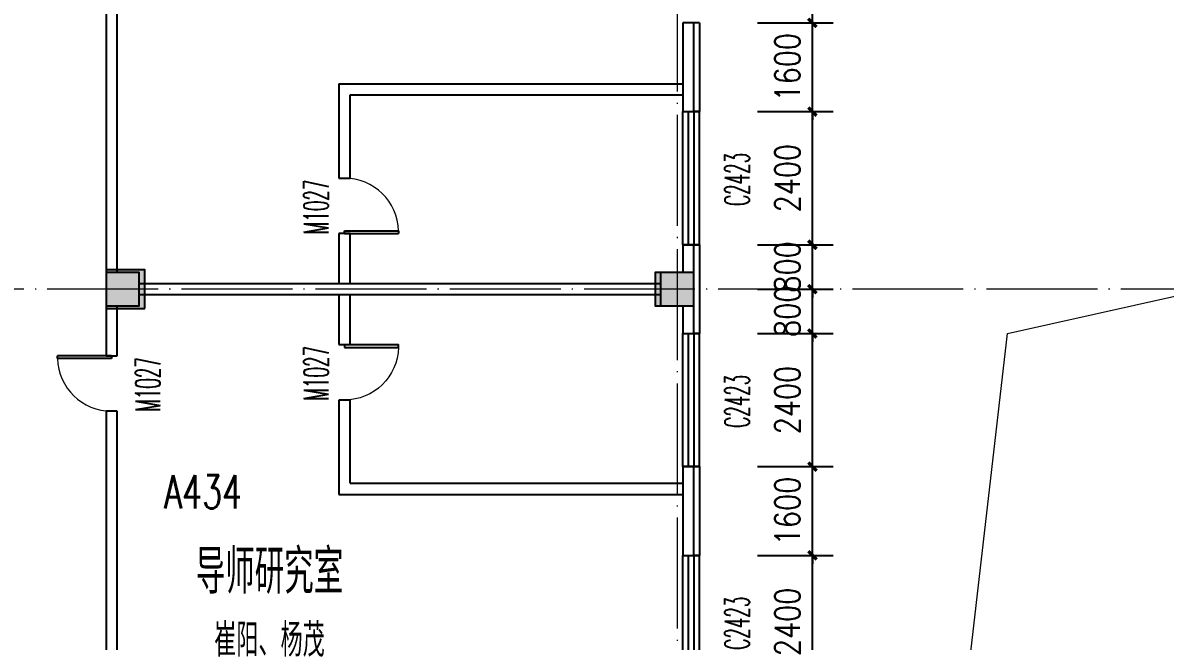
# Model space of a CAD drawing. Extents: x 1417642 to 3570900, y 124798 to 1191112.
# Drawn here: x 1455610 to 1476210, y 328871 to 340017 of the extents above; entities that cross this region are included whole.
import ezdxf

# ---------------------------------------------------------------- set-up
doc = ezdxf.new("R2010")
doc.units = 0
doc.header["$LTSCALE"] = 1000
doc.header["$MEASUREMENT"] = 0
doc.linetypes.add('DOTE', pattern=[2.42, 2, -0.2, 0.02, -0.2])
doc.layers.get('0').update_dxf_attribs({"linetype": 'CONTINUOUS'})
doc.layers.get('Defpoints').update_dxf_attribs({"linetype": 'CONTINUOUS'})
for name, color, linetype in [('colu', 2, 'CONTINUOUS'), ('COLUMN', 9, 'CONTINUOUS'), ('DOTE', 1, 'DOTE'), ('PUB_DIM', 3, 'CONTINUOUS'), ('PUB_HATCH', 8, 'CONTINUOUS'), ('PUB_TEXT', 40, 'CONTINUOUS'), ('STAIR', 2, 'CONTINUOUS'), ('SURFACE', 6, 'CONTINUOUS'), ('tiaozheng', 20, 'CONTINUOUS'), ('WALL', 4, 'CONTINUOUS'), ('WALL-MOVE', 6, 'CONTINUOUS'), ('WINDOW', 2, 'CONTINUOUS'), ('WINDOW_TEXT', 7, 'CONTINUOUS'), ('填充', 252, 'CONTINUOUS'), ('柱填充', 8, 'CONTINUOUS')]:
    doc.layers.add(name, color=color, linetype=linetype)
doc.styles.add('_TCH_WINDOW', font='ROMANS.shx', dxfattribs={"width": 0.7, "height": 400, "bigfont": 'Z.shx'})
doc.styles.add('DIM_FONT', font='SIMPLEX.shx', dxfattribs={"width": 0.8})
doc.styles.add('Z', font='ROMANS', dxfattribs={"width": 0.7, "bigfont": 'Z'})
doc.dimstyles.new('DIMN150', dxfattribs={"dimscale": 1.5, "dimtxt": 300, "dimasz": 100, "dimexe": 250, "dimexo": 300, "dimgap": 150, "dimtad": 1, "dimdec": 0, "dimzin": 0, "dimdsep": 46, "dimtxsty": 'DIM_FONT', "dimblk": 'ARCHTICK', "dimcen": 0.09, "dimdle": 1.5, "dimclrt": 7, "dimazin": 2, "dimtfac": 1, "dimtdec": 0, "dimtix": 1, "dimtmove": 2, "dimatfit": 3, "dimldrblk": 'ARCHTICK', "dimfxl": 1, "dimtolj": 1, "dimtzin": 0, "dimarcsym": 0})

# ---------------------------------------------------------------- blocks, each defined once
blk = doc.blocks.new('896')
at = {"layer": '柱填充'}
h = blk.add_hatch(color=256, dxfattribs=at)
h.paths.add_polyline_path([(1580873, 568265), (1580873, 568965), (1580273, 568965), (1580273, 568265)])
h.paths.add_polyline_path([(1572873, 568265), (1572873, 568965), (1572273, 568965), (1572273, 568265)])
h.paths.add_polyline_path([(1564873, 568265), (1564873, 568965), (1564273, 568965), (1564273, 568265)])
h.paths.add_polyline_path([(1556873, 568265), (1556873, 568965), (1556273, 568965), (1556273, 568265)])
h.paths.add_polyline_path([(1546873, 568265), (1546873, 568965), (1546273, 568965), (1546273, 568265)])
h.paths.add_polyline_path([(1536873, 568265), (1536873, 568965), (1536273, 568965), (1536273, 568265)])
h.paths.add_polyline_path([(1533273, 568265), (1533273, 568965), (1532673, 568965), (1532673, 568265)])
h.paths.add_polyline_path([(1523273, 568365), (1523273, 568965), (1522673, 568965), (1522673, 568365)])
h.paths.add_polyline_path([(1590123, 558965), (1589423, 558965), (1589423, 558365), (1590123, 558365)])
h.paths.add_polyline_path([(1580923, 558365), (1580923, 559065), (1580223, 559065), (1580223, 558365)])
h.paths.add_polyline_path([(1572923, 558365), (1572923, 559065), (1572223, 559065), (1572223, 558365)])
h.paths.add_polyline_path([(1564923, 558365), (1564923, 559065), (1564223, 559065), (1564223, 558365)])
h.paths.add_polyline_path([(1556923, 558365), (1556923, 559065), (1556223, 559065), (1556223, 558365)])
h.paths.add_polyline_path([(1546923, 558365), (1546923, 559065), (1546223, 559065), (1546223, 558365)])
h.paths.add_polyline_path([(1536873, 558365), (1536873, 558965), (1536273, 558965), (1536273, 558365)])
h.paths.add_polyline_path([(1533273, 558365), (1533273, 558965), (1532673, 558965), (1532673, 558365)])
h.paths.add_polyline_path([(1523372, 558965), (1522672, 558965), (1522672, 558365), (1523372, 558365)])
h.paths.add_polyline_path([(1590123, 554765), (1590123, 555365), (1589523, 555365), (1589523, 554765)])
h.paths.add_polyline_path([(1580873, 554765), (1580873, 555365), (1580273, 555365), (1580273, 554765)])
h.paths.add_polyline_path([(1572873, 554765), (1572873, 555365), (1572273, 555365), (1572273, 554765)])
h.paths.add_polyline_path([(1564873, 554765), (1564873, 555365), (1564273, 555365), (1564273, 554765)])
h.paths.add_polyline_path([(1556873, 554765), (1556873, 555365), (1556273, 555365), (1556273, 554765)])
h.paths.add_polyline_path([(1546873, 554765), (1546873, 555365), (1546273, 555365), (1546273, 554765)])
h.paths.add_polyline_path([(1536873, 554765), (1536873, 555365), (1536273, 555365), (1536273, 554765)])
h.paths.add_polyline_path([(1533273, 554765), (1533273, 555365), (1532673, 555365), (1532673, 554765)])
h.paths.add_polyline_path([(1523372, 555365), (1522672, 555365), (1522672, 554765), (1523372, 554765)])
h.paths.add_polyline_path([(1590123, 546765), (1590123, 547365), (1589523, 547365), (1589523, 546765)])
h.paths.add_polyline_path([(1580873, 546765), (1580873, 547365), (1580273, 547365), (1580273, 546765)])
h.paths.add_polyline_path([(1572873, 546765), (1572873, 547365), (1572273, 547365), (1572273, 546765)])
h.paths.add_polyline_path([(1564873, 546765), (1564873, 547365), (1564273, 547365), (1564273, 546765)])
h.paths.add_polyline_path([(1556873, 546765), (1556873, 547365), (1556273, 547365), (1556273, 546765)])
h.paths.add_polyline_path([(1546873, 546715), (1546873, 547415), (1546173, 547415), (1546173, 546715)])
h.paths.add_polyline_path([(1536973, 546715), (1536973, 547415), (1536273, 547415), (1536273, 546715)])
h.paths.add_polyline_path([(1533273, 546715), (1533273, 547415), (1532573, 547415), (1532573, 546715)])
h.paths.add_polyline_path([(1523372, 547365), (1522672, 547365), (1522672, 546765), (1523372, 546765)])
h.paths.add_polyline_path([(1546873, 539365), (1546173, 539365), (1546173, 538765), (1546873, 538765)])
h.paths.add_polyline_path([(1536973, 538715), (1536973, 539415), (1536273, 539415), (1536273, 538715)])
h.paths.add_polyline_path([(1533273, 538715), (1533273, 539415), (1532573, 539415), (1532573, 538715)])
h.paths.add_polyline_path([(1523372, 539365), (1522672, 539365), (1522672, 538765), (1523372, 538765)])
h.paths.add_polyline_path([(1546873, 531365), (1546173, 531365), (1546173, 530765), (1546873, 530765)])
h.paths.add_polyline_path([(1536973, 530715), (1536973, 531415), (1536273, 531415), (1536273, 530715)])
h.paths.add_polyline_path([(1533273, 530715), (1533273, 531415), (1532573, 531415), (1532573, 530715)])
h.paths.add_polyline_path([(1523372, 531365), (1522672, 531365), (1522672, 530765), (1523372, 530765)])
h.paths.add_polyline_path([(1546873, 523365), (1546173, 523365), (1546173, 522765), (1546873, 522765)])
h.paths.add_polyline_path([(1536973, 522715), (1536973, 523415), (1536273, 523415), (1536273, 522715)])
h.paths.add_polyline_path([(1533273, 522715), (1533273, 523415), (1532573, 523415), (1532573, 522715)])
h.paths.add_polyline_path([(1523372, 523365), (1522672, 523365), (1522672, 522765), (1523372, 522765)])
h.paths.add_polyline_path([(1546873, 515365), (1546173, 515365), (1546173, 514765), (1546873, 514765)])
h.paths.add_polyline_path([(1536973, 514715), (1536973, 515415), (1536273, 515415), (1536273, 514715)])
h.paths.add_polyline_path([(1533273, 514715), (1533273, 515415), (1532573, 515415), (1532573, 514715)])
h.paths.add_polyline_path([(1523372, 515365), (1522672, 515365), (1522672, 514765), (1523372, 514765)])
h.paths.add_polyline_path([(1546873, 507365), (1546173, 507365), (1546173, 506765), (1546873, 506765)])
h.paths.add_polyline_path([(1536973, 506715), (1536973, 507415), (1536273, 507415), (1536273, 506715)])
h.paths.add_polyline_path([(1533273, 506715), (1533273, 507415), (1532573, 507415), (1532573, 506715)])
h.paths.add_polyline_path([(1523372, 507365), (1522672, 507365), (1522672, 506765), (1523372, 506765)])
h.paths.add_polyline_path([(1546873, 499365), (1546173, 499365), (1546173, 498765), (1546873, 498765)])
h.paths.add_polyline_path([(1536973, 498715), (1536973, 499415), (1536273, 499415), (1536273, 498715)])
h.paths.add_polyline_path([(1533273, 498715), (1533273, 499415), (1532573, 499415), (1532573, 498715)])
h.paths.add_polyline_path([(1523372, 499365), (1522672, 499365), (1522672, 498765), (1523372, 498765)])
h.paths.add_polyline_path([(1546873, 490765), (1546873, 491365), (1546273, 491365), (1546273, 490765)])
h.paths.add_polyline_path([(1536873, 490765), (1536873, 491365), (1536273, 491365), (1536273, 490765)])
h.paths.add_polyline_path([(1533273, 490765), (1533273, 491365), (1532673, 491365), (1532673, 490765)])
h.paths.add_polyline_path([(1523273, 490765), (1523273, 491365), (1522673, 491365), (1522673, 490765)])
at = {"layer": 'colu'}
for points in [[(1536973, 538715), (1536973, 539415), (1536273, 539415), (1536273, 538715)], [(1546873, 539365), (1546173, 539365), (1546173, 538765), (1546873, 538765)]]:
    blk.add_lwpolyline(points, close=True, dxfattribs=at)
blk = doc.blocks.new('_ArchTick')
at = {"color": 0, "linetype": 'ByBlock', "const_width": 0.4}
blk.add_lwpolyline([(-0.5, -0.5), (0.5, 0.5)], dxfattribs=at)
blk = doc.blocks.new('*D1144')
at = {"layer": 'Defpoints', "color": 0}
for p in [(1468409, 330417), (1469849, 330417), (1468409, 328017)]:
    blk.add_point(p, dxfattribs=at)
at = {"layer": 'PUB_DIM', "color": 0, "lineweight": -2}
for p, q in [((1468859, 330417), (1470224, 330417)), ((1469849, 328015), (1469849, 330419)), ((1468859, 328017), (1470224, 328017))]:
    blk.add_line(p, q, dxfattribs=at)
at = {"layer": 'PUB_DIM', "color": 0, "lineweight": -2, "xscale": 150, "yscale": 150, "zscale": 150}
for p, rotation in [((1469849, 330417), 90), ((1469849, 328017), 270)]:
    blk.add_blockref('_ArchTick', p, dxfattribs=dict(at, rotation=rotation))
at = {"layer": 'PUB_DIM', "color": 7, "insert": (1469399, 329217), "char_height": 450, "attachment_point": 5, "rotation": 90, "style": 'DIM_FONT'}
blk.add_mtext('\\A1;2400', dxfattribs=at)
blk = doc.blocks.new('*D1145')
at = {"layer": 'Defpoints', "color": 0}
for p in [(1468409, 332017), (1469849, 332017), (1468409, 330417)]:
    blk.add_point(p, dxfattribs=at)
at = {"layer": 'PUB_DIM', "color": 0, "lineweight": -2}
for p, q in [((1469849, 332017), (1469849, 332167)), ((1468859, 332017), (1470224, 332017)), ((1469849, 330417), (1469849, 332017)), ((1468859, 330417), (1470224, 330417)), ((1469849, 330417), (1469849, 330267))]:
    blk.add_line(p, q, dxfattribs=at)
at = {"layer": 'PUB_DIM', "color": 0, "lineweight": -2, "xscale": 150, "yscale": 150, "zscale": 150}
for p, rotation in [((1469849, 332017), 270), ((1469849, 330417), 90)]:
    blk.add_blockref('_ArchTick', p, dxfattribs=dict(at, rotation=rotation))
at = {"layer": 'PUB_DIM', "color": 7, "insert": (1469399, 331217), "char_height": 450, "attachment_point": 5, "rotation": 90, "style": 'DIM_FONT'}
blk.add_mtext('\\A1;1600', dxfattribs=at)
blk = doc.blocks.new('*D1146')
at = {"layer": 'Defpoints', "color": 0}
for p in [(1468409, 334417), (1469849, 334417), (1468409, 332017)]:
    blk.add_point(p, dxfattribs=at)
at = {"layer": 'PUB_DIM', "color": 0, "lineweight": -2}
for p, q in [((1468859, 334417), (1470224, 334417)), ((1469849, 332015), (1469849, 334419)), ((1468859, 332017), (1470224, 332017))]:
    blk.add_line(p, q, dxfattribs=at)
at = {"layer": 'PUB_DIM', "color": 0, "lineweight": -2, "xscale": 150, "yscale": 150, "zscale": 150}
for p, rotation in [((1469849, 334417), 90), ((1469849, 332017), 270)]:
    blk.add_blockref('_ArchTick', p, dxfattribs=dict(at, rotation=rotation))
at = {"layer": 'PUB_DIM', "color": 7, "insert": (1469399, 333217), "char_height": 450, "attachment_point": 5, "rotation": 90, "style": 'DIM_FONT'}
blk.add_mtext('\\A1;2400', dxfattribs=at)
blk = doc.blocks.new('*D1147')
at = {"layer": 'Defpoints', "color": 0}
for p in [(1468409, 335217), (1469849, 335217), (1468409, 334417)]:
    blk.add_point(p, dxfattribs=at)
at = {"layer": 'PUB_DIM', "color": 0, "lineweight": -2}
for p, q in [((1468859, 335217), (1470224, 335217)), ((1469849, 335217), (1469849, 335367)), ((1469849, 334417), (1469849, 335217)), ((1468859, 334417), (1470224, 334417)), ((1469849, 334417), (1469849, 334267))]:
    blk.add_line(p, q, dxfattribs=at)
at = {"layer": 'PUB_DIM', "color": 0, "lineweight": -2, "xscale": 150, "yscale": 150, "zscale": 150}
for p, rotation in [((1469849, 335217), 270), ((1469849, 334417), 90)]:
    blk.add_blockref('_ArchTick', p, dxfattribs=dict(at, rotation=rotation))
at = {"layer": 'PUB_DIM', "color": 7, "insert": (1469399, 334817), "char_height": 450, "attachment_point": 5, "rotation": 90, "style": 'DIM_FONT'}
blk.add_mtext('\\A1;800', dxfattribs=at)
blk = doc.blocks.new('*D1148')
at = {"layer": 'Defpoints', "color": 0}
for p in [(1468409, 336017), (1469849, 336017), (1468409, 335217)]:
    blk.add_point(p, dxfattribs=at)
at = {"layer": 'PUB_DIM', "color": 0, "lineweight": -2}
for p, q in [((1468859, 336017), (1470224, 336017)), ((1469849, 336017), (1469849, 336167)), ((1469849, 335217), (1469849, 336017)), ((1468859, 335217), (1470224, 335217)), ((1469849, 335217), (1469849, 335067))]:
    blk.add_line(p, q, dxfattribs=at)
at = {"layer": 'PUB_DIM', "color": 0, "lineweight": -2, "xscale": 150, "yscale": 150, "zscale": 150}
for p, rotation in [((1469849, 336017), 270), ((1469849, 335217), 90)]:
    blk.add_blockref('_ArchTick', p, dxfattribs=dict(at, rotation=rotation))
at = {"layer": 'PUB_DIM', "color": 7, "insert": (1469399, 335617), "char_height": 450, "attachment_point": 5, "rotation": 90, "style": 'DIM_FONT'}
blk.add_mtext('\\A1;800', dxfattribs=at)
blk = doc.blocks.new('*D1149')
at = {"layer": 'Defpoints', "color": 0}
for p in [(1468409, 338417), (1469849, 338417), (1468409, 336017)]:
    blk.add_point(p, dxfattribs=at)
at = {"layer": 'PUB_DIM', "color": 0, "lineweight": -2}
for p, q in [((1468859, 338417), (1470224, 338417)), ((1469849, 336015), (1469849, 338419)), ((1468859, 336017), (1470224, 336017))]:
    blk.add_line(p, q, dxfattribs=at)
at = {"layer": 'PUB_DIM', "color": 0, "lineweight": -2, "xscale": 150, "yscale": 150, "zscale": 150}
for p, rotation in [((1469849, 338417), 90), ((1469849, 336017), 270)]:
    blk.add_blockref('_ArchTick', p, dxfattribs=dict(at, rotation=rotation))
at = {"layer": 'PUB_DIM', "color": 7, "insert": (1469399, 337217), "char_height": 450, "attachment_point": 5, "rotation": 90, "style": 'DIM_FONT'}
blk.add_mtext('\\A1;2400', dxfattribs=at)
blk = doc.blocks.new('*D1150')
at = {"layer": 'Defpoints', "color": 0}
for p in [(1468409, 340017), (1469849, 340017), (1468409, 338417)]:
    blk.add_point(p, dxfattribs=at)
at = {"layer": 'PUB_DIM', "color": 0, "lineweight": -2}
for p, q in [((1469849, 340017), (1469849, 340167)), ((1468859, 340017), (1470224, 340017)), ((1469849, 338417), (1469849, 340017)), ((1468859, 338417), (1470224, 338417)), ((1469849, 338417), (1469849, 338267))]:
    blk.add_line(p, q, dxfattribs=at)
at = {"layer": 'PUB_DIM', "color": 0, "lineweight": -2, "xscale": 150, "yscale": 150, "zscale": 150}
for p, rotation in [((1469849, 340017), 270), ((1469849, 338417), 90)]:
    blk.add_blockref('_ArchTick', p, dxfattribs=dict(at, rotation=rotation))
at = {"layer": 'PUB_DIM', "color": 7, "insert": (1469399, 339217), "char_height": 450, "attachment_point": 5, "rotation": 90, "style": 'DIM_FONT'}
blk.add_mtext('\\A1;1600', dxfattribs=at)
blk = doc.blocks.new('*D1151')
at = {"layer": 'Defpoints', "color": 0}
for p in [(1468409, 342217), (1469849, 342217), (1468409, 340017)]:
    blk.add_point(p, dxfattribs=at)
at = {"layer": 'PUB_DIM', "color": 0, "lineweight": -2}
for p, q in [((1468859, 342217), (1470224, 342217)), ((1469849, 340015), (1469849, 342219)), ((1468859, 340017), (1470224, 340017))]:
    blk.add_line(p, q, dxfattribs=at)
at = {"layer": 'PUB_DIM', "color": 0, "lineweight": -2, "xscale": 150, "yscale": 150, "zscale": 150}
for p, rotation in [((1469849, 342217), 90), ((1469849, 340017), 270)]:
    blk.add_blockref('_ArchTick', p, dxfattribs=dict(at, rotation=rotation))
at = {"layer": 'PUB_DIM', "color": 7, "insert": (1469399, 341117), "char_height": 450, "attachment_point": 5, "rotation": 90, "style": 'DIM_FONT'}
blk.add_mtext('\\A1;2200', dxfattribs=at)
blk = doc.blocks.new('_FZH')
blk.add_lwpolyline([(-0.5, -0.5), (0.5, -0.5), (0.5, 0.5), (-0.5, 0.5)], close=True)
at = {"layer": 'PUB_HATCH'}
blk.add_solid([(-0.5, -0.5), (0.5, -0.5), (-0.5, 0.5), (0.5, 0.5)], dxfattribs=at)
blk = doc.blocks.new('$TCHSYS$WIN2D')
for p, q in [((-0.5, 0.5), (0.5, 0.5)), ((-0.5, 0.5), (-0.5, -0.5)), ((0.5, 0.5), (0.5, -0.5)), ((0.5, 0.1667), (-0.5, 0.1667)), ((0.5, -0.1667), (-0.5, -0.1667)), ((-0.5, -0.5), (0.5, -0.5))]:
    blk.add_line(p, q)
blk = doc.blocks.new('$DorLib2D$00000001')
for p, q in [((0.45, 0.975), (0.5, 0.975)), ((0.45, 0), (0.45, 0.975)), ((0.5, 0), (0.5, 0.975)), ((0.5, 0), (0.45, 0))]:
    blk.add_line(p, q)
at = {"lineweight": 13}
blk.add_arc((0.475, 0), 0.975, 91.4693, 180, dxfattribs=at)

msp = doc.modelspace()

# ---------------------------------------------------------------- linework, layer by layer
at = {"layer": 'DOTE', "lineweight": 0}
for points in [[(1467410.3, 369817), (1467410.3, 259645.1)], [(1501610.3, 335217), (1432083.9, 335217)]]:
    msp.add_lwpolyline(points, dxfattribs=at)
at = {"layer": 'STAIR', "lineweight": 0}
msp.add_lwpolyline([(1467810.8, 286217), (1473366, 334417), (1511010.3, 342817)], dxfattribs=at)
at = {"layer": 'SURFACE'}
for p, q in [((1467810.3, 340017), (1467710.3, 340017)), ((1467810.3, 340017), (1467810.3, 338817)), ((1467810.3, 338817), (1467810.3, 338417)), ((1467810.3, 338417), (1467710.3, 338417)), ((1467810.3, 336017), (1467710.3, 336017)), ((1467810.3, 336017), (1467810.3, 335217)), ((1467810.3, 335217), (1467810.3, 334417)), ((1467810.3, 334417), (1467710.3, 334417)), ((1467810.3, 332017), (1467710.3, 332017)), ((1467810.3, 332017), (1467810.3, 331617)), ((1467810.3, 331617), (1467810.3, 330417)), ((1467810.3, 330417), (1467710.3, 330417))]:
    msp.add_line(p, q, dxfattribs=at)
at = {"layer": 'WALL'}
for p, q in [((1457110.3, 341017), (1457110.3, 335517)), ((1457310.3, 335517), (1457310.3, 341017)), ((1467710.3, 340017), (1467510.3, 340017)), ((1467510.3, 340017), (1467510.3, 338817)), ((1467710.3, 338817), (1467710.3, 340017)), ((1467510.3, 338817), (1467510.3, 338417)), ((1467710.3, 338417), (1467710.3, 338817)), ((1467510.3, 338417), (1467710.3, 338417)), ((1467710.3, 336017), (1467510.3, 336017)), ((1467510.3, 336017), (1467510.3, 335517)), ((1467710.3, 335517), (1467710.3, 336017)), ((1457710.3, 335317), (1461410.3, 335317)), ((1461410.3, 335317), (1467110.3, 335317)), ((1457710.3, 335117), (1461410.3, 335117)), ((1461410.3, 335117), (1467110.3, 335117)), ((1457110.3, 334917), (1457110.3, 334017)), ((1457310.3, 334017), (1457310.3, 334917)), ((1467510.3, 334917), (1467510.3, 334417)), ((1467710.3, 334417), (1467710.3, 334917)), ((1467510.3, 334417), (1467710.3, 334417)), ((1457110.3, 334017), (1457310.3, 334017)), ((1457310.3, 333017), (1457110.3, 333017)), ((1457110.3, 333017), (1457110.3, 327517)), ((1457310.3, 327517), (1457310.3, 333017)), ((1467710.3, 332017), (1467510.3, 332017)), ((1467510.3, 332017), (1467510.3, 331617)), ((1467710.3, 331617), (1467710.3, 332017)), ((1467510.3, 331617), (1467510.3, 330417)), ((1467710.3, 330417), (1467710.3, 331617)), ((1467510.3, 330417), (1467710.3, 330417))]:
    msp.add_line(p, q, dxfattribs=at)
at = {"layer": 'WALL-MOVE'}
for p, q in [((1461310.3, 338917), (1461310.3, 337217)), ((1461310.3, 338917), (1467510.3, 338917)), ((1461510.3, 337217), (1461510.3, 338717)), ((1461510.3, 338717), (1467510.3, 338717)), ((1461310.3, 337217), (1461510.3, 337217)), ((1461510.3, 336217), (1461310.3, 336217)), ((1461310.3, 336217), (1461310.3, 335317)), ((1461510.3, 335317), (1461510.3, 336217)), ((1461310.3, 335117), (1461310.3, 334217)), ((1461510.3, 334217), (1461510.3, 335117)), ((1461310.3, 334217), (1461510.3, 334217)), ((1461510.3, 333217), (1461310.3, 333217)), ((1461310.3, 333217), (1461310.3, 331517)), ((1461510.3, 331717), (1461510.3, 333217)), ((1461510.3, 331717), (1467510.3, 331717)), ((1461310.3, 331517), (1467510.3, 331517))]:
    msp.add_line(p, q, dxfattribs=at)

# ---------------------------------------------------------------- block references
at = {"layer": 'COLUMN', "lineweight": 0, "xscale": 600, "yscale": 600, "zscale": 600}
for p in [(1457410.3, 335217), (1467410.3, 335217)]:
    msp.add_blockref('_FZH', p, dxfattribs=at)
at = {"layer": 'tiaozheng'}
msp.add_blockref('896', (-79162.5, -203848.2), dxfattribs=at)
at = {"layer": 'WINDOW', "color": 2}
ref = msp.add_blockref('$TCHSYS$WIN2D', (1467660.3, 337217), dxfattribs=dict(at, xscale=-2400, yscale=-300, zscale=-2400, rotation=270))
ref.add_attrib('A', 'C2423', (1468713.2, 336718.2), dxfattribs={"layer": 'WINDOW_TEXT', "color": 2, "height": 446.25, "rotation": 90, "style": '_TCH_WINDOW', "width": 0.494118})
at = {"layer": 'WINDOW', "lineweight": 0}
ref = msp.add_blockref('$DorLib2D$00000001', (1461410.3, 336717), dxfattribs=dict(at, xscale=-1000, yscale=-1000, zscale=-1000, rotation=90))
ref.add_attrib('A', 'M1027', (1461120.9, 336207.7), dxfattribs={"layer": 'WINDOW_TEXT', "lineweight": 0, "height": 446.25, "rotation": 90, "style": '_TCH_WINDOW', "width": 0.494118})
at = {"layer": 'WINDOW', "color": 2}
ref = msp.add_blockref('$TCHSYS$WIN2D', (1467660.3, 333217), dxfattribs=dict(at, xscale=-2400, yscale=-300, zscale=-2400, rotation=270))
ref.add_attrib('A', 'C2423', (1468713.2, 332718.2), dxfattribs={"layer": 'WINDOW_TEXT', "color": 2, "height": 446.25, "rotation": 90, "style": '_TCH_WINDOW', "width": 0.494118})
at = {"layer": 'WINDOW', "lineweight": 0}
ref = msp.add_blockref('$DorLib2D$00000001', (1461410.3, 333717), dxfattribs=dict(at, xscale=-1000, yscale=1000, zscale=-1000, rotation=270))
ref.add_attrib('A', 'M1027', (1461120.9, 333207.7), dxfattribs={"layer": 'WINDOW_TEXT', "lineweight": 0, "height": 446.25, "rotation": 90, "style": '_TCH_WINDOW', "width": 0.494118})
ref = msp.add_blockref('$DorLib2D$00000001', (1457210.3, 333517), dxfattribs=dict(at, xscale=1000, yscale=1000, zscale=1000, rotation=90.00000000000165))
ref.add_attrib('A', 'M1027', (1458087.3, 333007.7), dxfattribs={"layer": 'WINDOW_TEXT', "lineweight": 0, "height": 446.25, "rotation": 90, "style": '_TCH_WINDOW', "width": 0.494118})
at = {"layer": 'WINDOW', "color": 2}
ref = msp.add_blockref('$TCHSYS$WIN2D', (1467660.3, 329217), dxfattribs=dict(at, xscale=-2400, yscale=-300, zscale=-2400, rotation=270))
ref.add_attrib('A', 'C2423', (1468713.2, 328718.2), dxfattribs={"layer": 'WINDOW_TEXT', "color": 2, "height": 446.25, "rotation": 90, "style": '_TCH_WINDOW', "width": 0.494118})

# ---------------------------------------------------------------- texts
at = {"layer": 'PUB_TEXT', "color": 1, "lineweight": 60, "style": 'Z', "width": 0.7}
msp.add_text('A434', height=600, dxfattribs=at).set_placement((1458158.3, 331263.3))
at = {"layer": '填充', "insert": (1460057.7, 330523.8), "char_height": 800, "width": 3557.557, "attachment_point": 2, "style": '_TCH_WINDOW'}
msp.add_mtext('{\\C2;导师研究室\\P\\H0.75x;崔阳、杨茂}', dxfattribs=at)

# ---------------------------------------------------------------- dimensions: what is measured, and where the dimension line sits
at = {"layer": 'PUB_DIM'}
for p1, p2, picture, middle in [((1468409.1, 340017), (1468409.1, 342217), '*D1151', (1469399.1, 341117)), ((1468409.1, 338417), (1468409.1, 340017), '*D1150', (1469399.1, 339217)), ((1468409.1, 336017), (1468409.1, 338417), '*D1149', (1469399.1, 337217)), ((1468409.1, 335217), (1468409.1, 336017), '*D1148', (1469399.1, 335617)), ((1468409.1, 334417), (1468409.1, 335217), '*D1147', (1469399.1, 334817)), ((1468409.1, 332017), (1468409.1, 334417), '*D1146', (1469399.1, 333217)), ((1468409.1, 330417), (1468409.1, 332017), '*D1145', (1469399.1, 331217)), ((1468409.1, 328017), (1468409.1, 330417), '*D1144', (1469399.1, 329217))]:
    dim = msp.add_aligned_dim(p1=p1, p2=p2, distance=-1440, dimstyle='DIMN150', dxfattribs=at)
    dim.commit()
    dim.dimension.update_dxf_attribs({"geometry": picture, "text_midpoint": middle})

doc.saveas('drawing.dxf')
